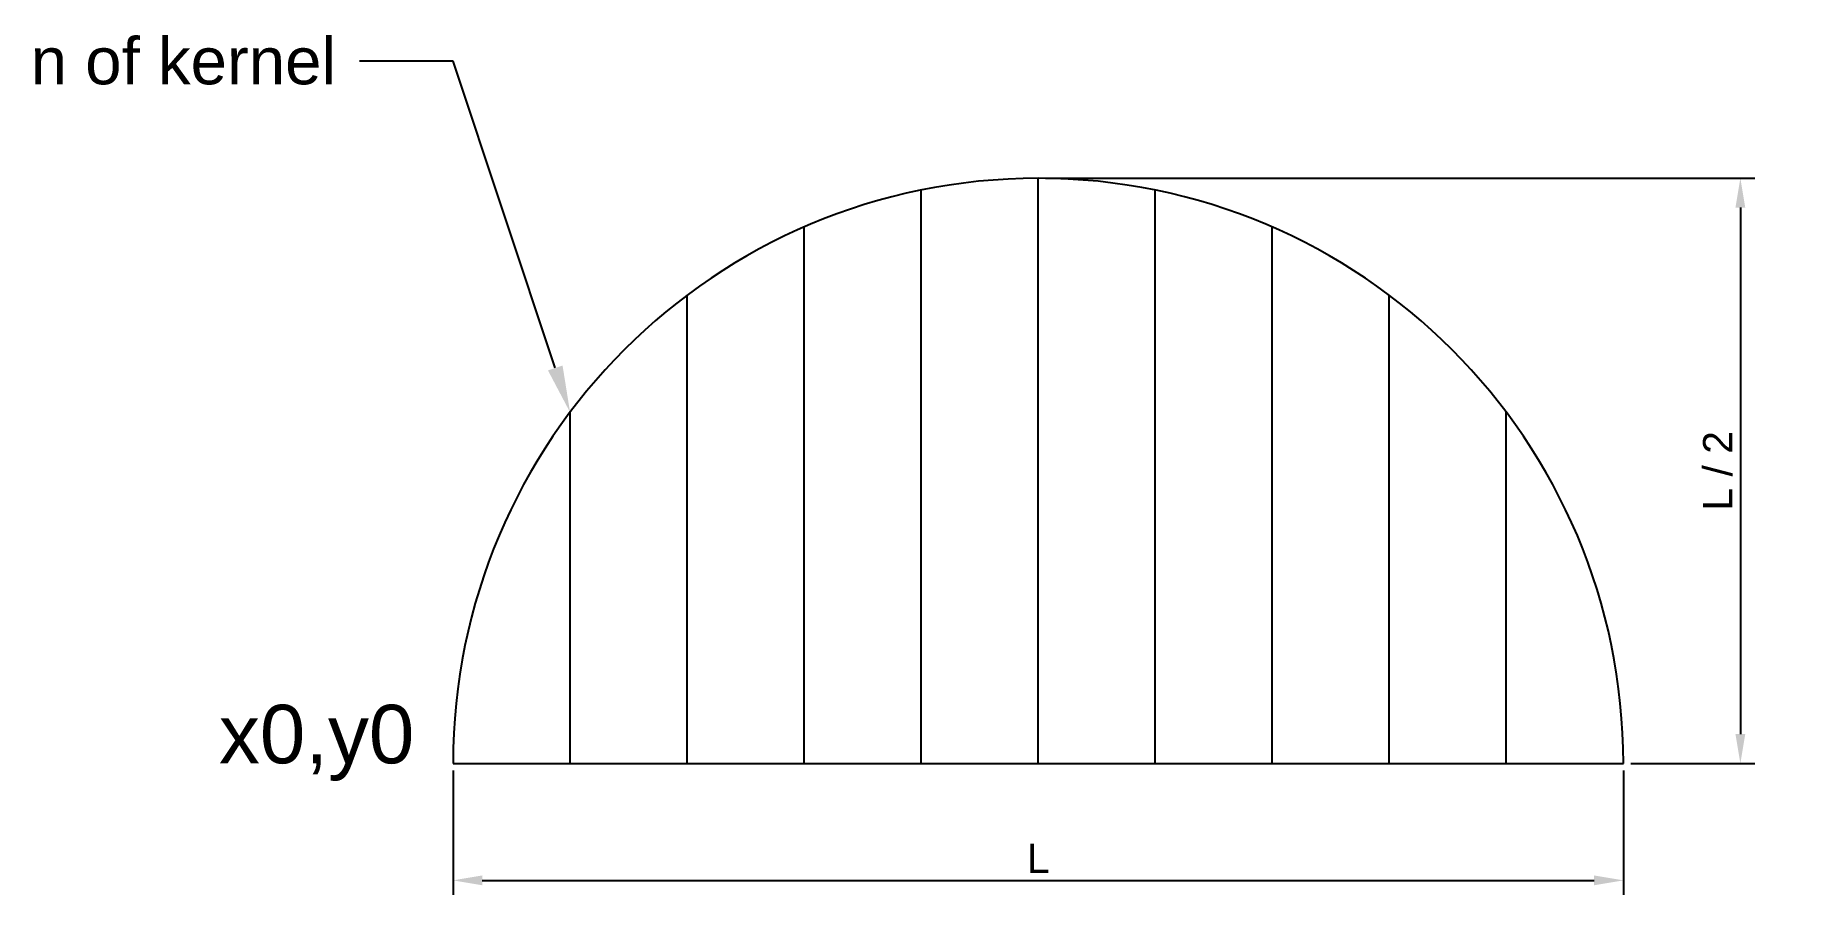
# Model space of a CAD drawing. Header units: millimetres. Extents: x 14 to 164, y 39 to 112.
import ezdxf
from ezdxf import colors
from ezdxf.entities.mleader import LeaderData, LeaderLine
from ezdxf.math import Vec2, Vec3

# ---------------------------------------------------------------- set-up
doc = ezdxf.new("R2010")
doc.units = ezdxf.units.MM
doc.styles.get("Standard").update_dxf_attribs({"font": 'arial.ttf'})
doc.dimstyles.new('ISO-25', dxfattribs={"dimtxt": 2.5, "dimasz": 2.5, "dimexe": 1.25, "dimexo": 0.625, "dimtad": 1, "dimtxsty": 'Standard', "dimcen": 2.5, "dimadec": 0, "dimazin": 0, "dimtfac": 1, "dimtmove": 0, "dimatfit": 3, "dimfxl": 1, "dimarcsym": 0})

# ---------------------------------------------------------------- blocks, each defined once
blk = doc.blocks.new('*D2')
at = {"color": 0, "lineweight": -2, "transparency": 16777216}
for p, q in [((50, 49.38), (50, 38.75)), ((150, 49.38), (150, 38.75)), ((52.5, 40), (147.5, 40))]:
    blk.add_line(p, q, dxfattribs=at)
at = {"color": 0, "transparency": 16777216}
for points in [[(52.5, 40.42), (52.5, 39.58), (50, 40)], [(147.5, 40.42), (147.5, 39.58), (150, 40)]]:
    blk.add_solid(points, dxfattribs=at)
at = {"layer": 'Defpoints', "color": 0, "transparency": 16777216}
for p in [(50, 50), (150, 50), (150, 40)]:
    blk.add_point(p, dxfattribs=at)
at = {"color": 0, "transparency": 16777216, "insert": (100, 41.88), "char_height": 2.5, "attachment_point": 5}
blk.add_mtext('L', dxfattribs=at)
blk = doc.blocks.new('*D3')
at = {"color": 0, "lineweight": -2, "transparency": 16777216}
for p, q in [((100.63, 100), (161.25, 100)), ((160, 97.5), (160, 52.5)), ((150.63, 50), (161.25, 50))]:
    blk.add_line(p, q, dxfattribs=at)
at = {"color": 0, "transparency": 16777216}
for points in [[(159.58, 97.5), (160.42, 97.5), (160, 100)], [(159.58, 52.5), (160.42, 52.5), (160, 50)]]:
    blk.add_solid(points, dxfattribs=at)
at = {"layer": 'Defpoints', "color": 0, "transparency": 16777216}
for p in [(100, 100), (150, 50), (160, 50)]:
    blk.add_point(p, dxfattribs=at)
at = {"color": 0, "transparency": 16777216, "insert": (158.08, 75), "char_height": 2.5, "attachment_point": 5, "rotation": 90}
blk.add_mtext('L / 2', dxfattribs=at)

msp = doc.modelspace()

# ---------------------------------------------------------------- linework, layer by layer
for p, q in [((90, 50), (90, 98.99)), ((100, 50), (100, 100)), ((110, 50), (110, 98.99)), ((80, 50), (80, 95.826)), ((80, 95.826), (80, 95.826)), ((120, 50), (120, 95.826)), ((70, 50), (70, 90)), ((130, 50), (130, 90)), ((60, 50), (60, 80)), ((140, 50), (140, 80)), ((50, 50), (150, 50))]:
    msp.add_line(p, q)
msp.add_arc((100, 50), 50, 0, 180)

# ---------------------------------------------------------------- texts
msp.add_text('x0,y0', height=5).set_placement((30, 50))

# ---------------------------------------------------------------- dimensions: what is measured, and where the dimension line sits
dim = msp.add_linear_dim(base=(160, 50), p1=(100, 100), p2=(150, 50), angle=90, text='L / 2', dimstyle='ISO-25')
dim.commit()
dim.dimension.update_dxf_attribs({"geometry": '*D3', "text_midpoint": (158.082, 75)})
dim = msp.add_linear_dim(base=(150, 40), p1=(50, 50), p2=(150, 50), text='L', dimstyle='ISO-25')
dim.commit()
dim.dimension.update_dxf_attribs({"geometry": '*D2', "text_midpoint": (100, 41.875)})

# ---------------------------------------------------------------- leaders
ml = msp.add_multileader_mtext('Standard')
ml.set_content('n of kernel', color=256)
ml.set_leader_properties()
ml.build(insert=Vec2(0, 0))
ctx = ml.context
ctx.base_point, ctx.plane_origin = Vec3(12.668, 110), Vec3(60, 80)
ctx.text_align_type = 2
notes = []
notes.append((ctx, [(0, (1, 1, 0), (50, 110), (-1, 0), 8, [(0, [(60, 80)], 0, [])])]))
ctx.mtext.insert, ctx.mtext.alignment, ctx.mtext.flow_direction = Vec3(40, 112.033), 3, 5
for ctx, leaders in notes:
    for number, flags, end, landing, length, lines in leaders:
        leader = LeaderData()
        leader.index, (leader.has_last_leader_line, leader.has_dogleg_vector, leader.attachment_direction) = number, flags
        leader.last_leader_point, leader.dogleg_vector, leader.dogleg_length = Vec3(end), Vec3(landing), length
        for number, points, colour, breaks in lines:
            line = LeaderLine()
            line.index, line.vertices, line.color, line.breaks = number, Vec3.list(points), colors.encode_raw_color(colour), breaks
            leader.lines.append(line)
        ctx.leaders.append(leader)

doc.saveas('drawing.dxf')
